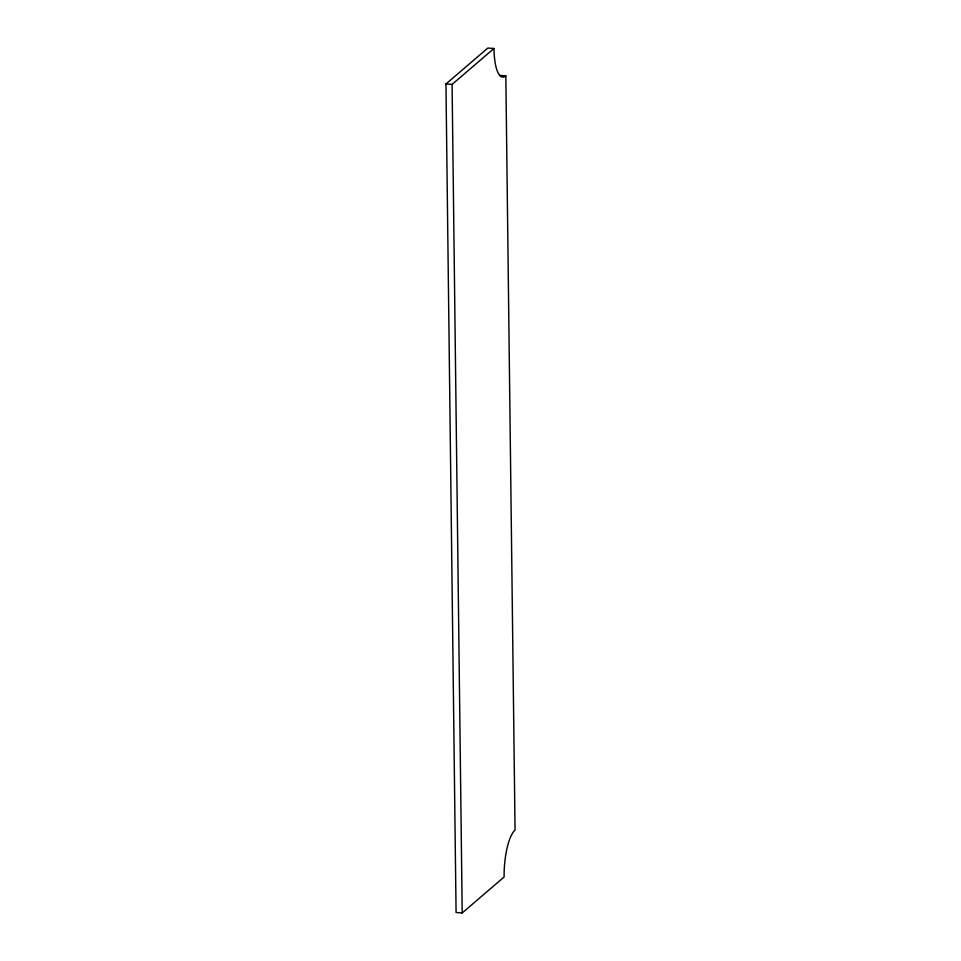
<?xml version="1.0" encoding="UTF-8"?>
<svg xmlns="http://www.w3.org/2000/svg" width="961" height="961" viewBox="0 0 961 961"><rect width="100%" height="100%" fill="white"/><g stroke="black" fill="none" stroke-linecap="round" stroke-linejoin="round"><path stroke-width="1.44" d="M445.952 83.979L487.852 48.05L493.978 48.482A38.5 11.112 -86 0 0 505.834 75.859L515.048 830.088A38.5 11.112 -86 0 0 504.105 877.021L462.205 912.95L456.079 912.518L445.952 83.979L452.078 84.412L493.978 48.482M499.696 75.426L505.834 75.859M452.078 84.412L462.205 912.95"/></g></svg>
